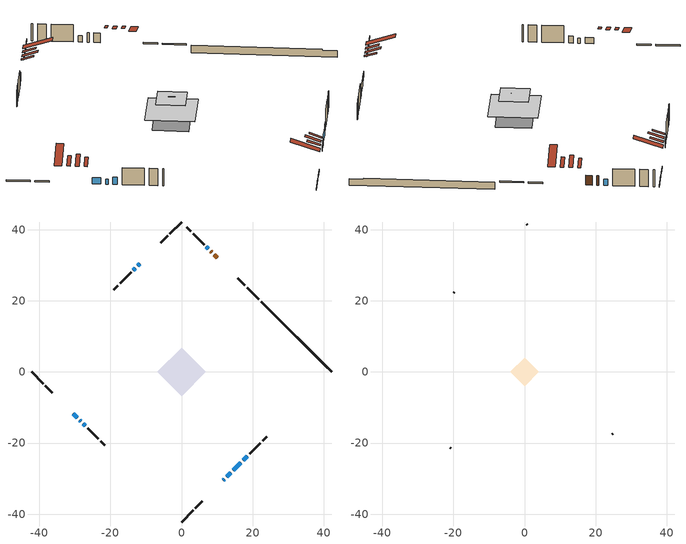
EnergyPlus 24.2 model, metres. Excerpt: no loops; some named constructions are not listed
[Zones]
conditioned space
 floor adiabatic (AdiabaticFloorConstruction): -6.77,0 0,6.77 6.77,0 0,-6.77 z1.53
 floor foundation (Slab1 construction): -4.96,0 0,4.96 4.96,0 0,-4.96 z-1.27
 wall outside (RimJoist1 construction): 0,-42.22 3.27,-38.95 / -42.22,0 -38.95,-3.27 / 0,42.22 -3.27,38.95 / 21.74,20.48 18.47,23.76 z0.31:0.61
 wall outside (RimJoist2 construction): 3.93,-38.3 5.88,-36.34 / -38.3,-3.93 -36.34,-5.88 / -3.93,38.3 -5.88,36.34 / 17.81,24.41 15.86,26.37 z0.31:0.61
 wall outside (AdiabaticWallConstruction 1): 10.01,32.21 9.15,33.07 / 8.5,33.73 8.24,33.99 z0.31:2.34
 wall outside (AdiabaticWallConstruction): 11.73,-30.49 12.09,-30.13 / -28.69,-13.54 -28.32,-13.9 z0.31:1.38; -30.49,-11.73 -29.34,-12.88 / 12.75,-29.48 13.9,-28.32 / 7.58,34.64 7.01,35.22 z0.31:1.63; 14.55,-27.67 16.71,-25.51 / 17.37,-24.86 18.52,-23.7 z0.31:1.83; -11.73,30.49 -12.31,29.92 / -27.67,-14.55 -27.09,-15.13 z0.31:1.84; -12.96,29.26 -13.54,28.68 z0.31:1.43
 wall outside (Wall1 construction): 19.17,-23.05 22.21,-20.01 / -26.44,-15.79 -23.4,-18.82 / -14.2,28.03 -17.23,24.99 / 6.35,35.87 3.32,38.91 z0.31:3.97
 wall outside (Wall2 construction): 22.87,-19.36 24.03,-18.19 / -22.74,-19.48 -21.58,-20.64 / -17.89,24.34 -19.05,23.17 / 2.66,39.56 1.49,40.73 z0.31:3.97
 wall foundation (FoundationWall1 construction): 22.4,19.83,-1.27 22.4,19.83,0.31 40.24,1.98,0.31 40.24,1.98,0.04 42.22,0,0.04 42.22,0,-1.27
 window (WindowConstruction 8): 11.73,-30.49 12.09,-30.13 z0.31:1.38
 window (WindowConstruction 5): -30.49,-11.73 -29.34,-12.88 z0.31:1.63
 window (WindowConstruction 6): 12.75,-29.48 13.9,-28.33 z0.31:1.63
 window (WindowConstruction 7): 7.58,34.64 7.01,35.22 z0.31:1.63
 window (WindowConstruction 9): -28.68,-13.54 -28.33,-13.9 z0.31:1.38
 window (WindowConstruction): 14.55,-27.67 16.71,-25.51 z0.31:1.83
 window (WindowConstruction 1): 17.37,-24.86 18.52,-23.71 z0.31:1.83
 window (WindowConstruction 2): -11.73,30.49 -12.31,29.92 z0.31:1.83
 window (WindowConstruction 3): -12.96,29.26 -13.54,28.68 z0.31:1.43
 window (WindowConstruction 4): -27.67,-14.55 -27.09,-15.13 z0.31:1.83
 door (Door): 10.01,32.21 9.15,33.07 z0.31:2.34
 door (Door 1): 8.5,33.73 8.24,33.98 z0.31:2.34
 ceiling adiabatic (AdiabaticFloorConstruction): 0,-6.77 6.77,0 0,6.77 -6.77,0 z1.53
 roof outside (Roof3 construction): 8.73,-33.49,3.97 6.91,-31.66,4.83 6.42,-32.14,4.83 8.25,-33.97,3.97; -33.49,-8.73,3.97 -31.66,-6.91,4.83 -32.14,-6.42,4.83 -33.97,-8.25,3.97; -8.73,33.49,3.97 -6.91,31.66,4.83 -6.42,32.14,4.83 -8.25,33.97,3.97; 13,29.22,3.97 11.18,27.39,4.83 11.66,26.91,4.83 13.49,28.74,3.97
 roof outside (Roof4 construction): 9.97,-32.25,3.97 7.78,-30.06,5 7.2,-30.64,5 9.39,-32.83,3.97; -32.25,-9.97,3.97 -30.06,-7.78,5 -30.64,-7.2,5 -32.83,-9.39,3.97; -9.97,32.25,3.97 -7.78,30.06,5 -7.2,30.64,5 -9.39,32.83,3.97; 11.77,30.45,3.97 9.58,28.26,5 10.16,27.68,5 12.35,29.88,3.97
 roof outside (Roof5 construction): 11.07,-31.15,3.97 9.38,-29.45,4.77 8.93,-29.9,4.77 10.63,-31.6,3.97; -31.15,-11.07,3.97 -29.45,-9.38,4.77 -29.9,-8.93,4.77 -31.6,-10.63,3.97; -11.07,31.15,3.97 -9.38,29.45,4.77 -8.93,29.9,4.77 -10.63,31.6,3.97; 10.67,31.56,3.97 8.97,29.86,4.77 9.41,29.41,4.77 11.11,31.11,3.97
attic - vented
 floor to conditioned space (Floor1 construction Reversed): -4,0 0,4 4,0 0,-4 z3.97
 floor to conditioned space (Floor2 construction Reversed): -0.96,0 0,0.96 0.96,0 0,-0.96 z3.97
 wall outside (Wall3 construction): 24.69,-17.54 24.87,-17.36 / -20.92,-21.3 -20.74,-21.48 / -19.71,22.51 -19.89,22.34 / 0.84,41.39 0.66,41.57 z0.31:3.97
 roof outside (Roof1 construction): 7.6,-34.63,3.97 3.59,-30.62,5.86 2.54,-31.68,5.86 6.54,-35.68,3.97; -34.63,-7.6,3.97 -30.62,-3.59,5.86 -31.68,-2.54,5.86 -35.68,-6.54,3.97; -7.6,34.63,3.97 -3.59,30.62,5.86 -2.54,31.68,5.86 -6.54,35.68,3.97; 14.14,28.08,3.97 10.14,24.07,5.86 11.19,23.02,5.86 15.2,27.02,3.97
[Material] Roughness=Rough; Thermal Absorptance=0.9
Name | Thickness {m} | Conductivity {W/m-K} | Density {kg/m3} | Specific Heat {J/kg-K} | Solar Absorptance | Visible Absorptance
ceiling loosefill ins | 0.254 | 0.0480833 | 16.02 | 1046.75 | 0.7 | 0.7
ceiling stud and cavity | 0.1397 | 0.232659 | 65.682 | 1177.47 | 0.7 | 0.7
ceiling stud and cavity 1 | 0.1397 | 0.0938901 | 65.682 | 1177.47 | 0.7 | 0.7
gypsum board | 0.0127 | 0.160291 | 801 | 837.4 | 0.6 | 0.6
[Construction]
Floor1 construction: ceiling loosefill ins, ceiling stud and cavity, gypsum board
Floor2 construction: ceiling stud and cavity 1, gypsum board
[EnergyManagementSystem:Program]
infil_program: Set p_m = 0.14; Set p_s = 0.22; Set s_m = 270; Set s_s = 370; Set z_m = 9.99744; Set z_s = 3.697583403973839; Set f_t = (((s_m/z_m)^p_m)*((z_s/s_s)^p_s)); Set Tdiff = tin_s-tout_s; Set dT = @Abs Tdiff; Set c = 0.0848; Set Cs = 0.083; Set Cw = 0.1517; Set n = 0.65; Set sft = (f_t*0.54); Set temp1 = ((c*Cw)*((sft*site_vw_s)^(2*n)))^2; Set Qinf = (((c*Cs*(dT^n))^2)+temp1)^0.5; Set Qinf = (@Max Qinf 0); Set mech_vent_house_fan_sensible_load_act = 0.0; Set mech_vent_house_fan_latent_load_act = 0.0; Set OASupInPb = out_pb_s; Set OASupInTemp = tout_s; Set OASupInW = out_wt_s; Set OASupRho = (@RhoAirFnPbTdbW OASupInPb OASupInTemp OASupInW); Set OASupCp = (@CpAirFnW OASupInW); Set OASupInEnth = (@HFnTdbW OASupInTemp OASupInW); Set ZoneTemp = tin_s; Set ZoneW = win_s; Set ZoneCp = (@CpAirFnW ZoneW); Set ZoneAirEnth = (@HFnTdbW ZoneTemp ZoneW); Set mech_vent_house_fan_cfis_act = 0.0; Set QWHV_cfis_sup = 0.0; Set QWHV_cfis_suppl_sup = 0.0; Set QWHV_cfis_suppl_exh = 0.0; Set Qrange = 0; Set Qrange = Qrange + 0.075 * mech_vent_range_fan_0_sch_s; Set Qbath = 0; Set Qbath = Qbath + 0.033 * mech_vent_bath_fan_0_sch_s; Set Qdryer = 0; Set Qdryer = Qdryer + 0.00308 * clothes_dryer_exhaust_0_sch_s; Set QWHV_sup = 0.0; Set QWHV_exh = 0.00125; Set Qsupply = QWHV_sup + QWHV_cfis_sup + QWHV_cfis_suppl_sup; Set Qexhaust = Qrange + Qbath + Qdryer + QWHV_exh + QWHV_cfis_suppl_exh; Set Qfan = (@Max Qexhaust Qsupply); Set Qducts = 0; If Qducts < 0; Set Qsupply = Qsupply - Qducts; Else; Set Qexhaust = Qexhaust + Qducts; EndIf; Set Qfan_with_ducts = (@Max Qexhaust Qsupply); Set Qimb = (@Abs (Qsupply - Qexhaust)); If Qinf + Qimb > 0; Set Qtot = Qfan_with_ducts + (Qinf^2) / (Qinf + Qimb); Else; Set Qtot = Qfan_with_ducts; EndIf; Set Qinf_adj = Qtot - Qfan; Set infil_flow_act = Qinf_adj; Set infil_program_Qinf = Qinf_adj; Set infil_program_Qfan = Qfan; Set Qload = Qfan; Set Effectiveness_Sens = 0.0; Set Effectiveness_Lat = 0.0; Set Fan_MFR = Qload * OASupRho; Set ZoneInEnth = OASupInEnth; Set ZoneInTemp = OASupInTemp; Set FanTotalToCond = Fan_MFR * (ZoneInEnth - ZoneAirEnth); Set FanSensToCond = Fan_MFR * ZoneCp * (ZoneInTemp - ZoneTemp); Set FanLatToCond = FanTotalToCond - FanSensToCond; Set mech_vent_house_fan_sensible_load_act = mech_vent_house_fan_sensible_load_act + FanSensToCond; Set mech_vent_house_fan_latent_load_act = mech_vent_house_fan_latent_load_act + FanLatToCond
water_heater_EC_adj: If WarmupFlag == 0; Set dhw_e_cons = water_heater_energy + water_heater_on_cycle_parasitic + water_heater_off_cycle_parasitic; Set water_heater_ec_adj_act = 0.0 * dhw_e_cons / 1; EndIf
[EnergyManagementSystem:ProgramCallingManager]
component_loads_program_calling_manager: EndOfZoneTimestepAfterZoneReporting; component_loads_program
fridge_schedule_program_calling_manager: BeginZoneTimestepAfterInitHeatBalance; fridge_schedule_program
furnace_supply_fan_disaggregate_program_calling_manager: EndOfSystemTimestepBeforeHVACReporting; furnace_supply_fan_disaggregate_program
infil_program_calling_manager: BeginZoneTimestepAfterInitHeatBalance; infil_program
natural_vent_program_calling_manager: BeginZoneTimestepAfterInitHeatBalance; natural_vent_program
total_airflows_program_calling_manager: EndOfZoneTimestepAfterZoneReporting; total_airflows_program
total_loads_program_calling_manager: EndOfZoneTimestepAfterZoneReporting; total_loads_program
unmet_hours_program_calling_manager: EndOfZoneTimestepBeforeZoneReporting; unmet_hours_program
water_heater_EC_adj_ProgramManager: EndOfSystemTimestepBeforeHVACReporting; water_heater_EC_adj
[EnergyManagementSystem:OutputVariable] Type of Data in Variable=Summed
Name | EMS Variable | Update Frequency | EMS Program or Subroutine | Units
furnace supply fan disaggregate htg primary | furnace_supply_fan_primary_htg | SystemTimestep | furnace_supply_fan_disaggregate_program | J
loads_htg_tot_peakload_outvar; loads_htg_tot_annual_outvar; Energy Management System Output Variable 1; Energy Management System Output Variable 45 | loads_htg_tot | ZoneTimestep | total_loads_program | J
loads_clg_tot_peakload_outvar; loads_clg_tot_annual_outvar; Energy Management System Output Variable 2; Energy Management System Output Variable 46 | loads_clg_tot | ZoneTimestep | total_loads_program | J
htg_unmet_hours_annual_outvar; Energy Management System Output Variable 3 | htg_unmet_hours | ZoneTimestep | unmet_hours_program | hr
clg_unmet_hours_annual_outvar; Energy Management System Output Variable 4 | clg_unmet_hours | ZoneTimestep | unmet_hours_program | hr
loads_htg_roofs_annual_outvar; Energy Management System Output Variable 5 | loads_htg_roofs | ZoneTimestep | component_loads_program | J
loads_htg_ceilings_annual_outvar; Energy Management System Output Variable 6 | loads_htg_ceilings | ZoneTimestep | component_loads_program | J
loads_htg_walls_annual_outvar; Energy Management System Output Variable 7 | loads_htg_walls | ZoneTimestep | component_loads_program | J
loads_htg_rim_joists_annual_outvar; Energy Management System Output Variable 8 | loads_htg_rim_joists | ZoneTimestep | component_loads_program | J
loads_htg_foundation_walls_annual_outvar; Energy Management System Output Variable 9 | loads_htg_foundation_walls | ZoneTimestep | component_loads_program | J
loads_htg_doors_annual_outvar; Energy Management System Output Variable 10 | loads_htg_doors | ZoneTimestep | component_loads_program | J
loads_htg_windows_conduction_annual_outvar; Energy Management System Output Variable 11 | loads_htg_windows_conduction | ZoneTimestep | component_loads_program | J
loads_htg_windows_solar_annual_outvar; Energy Management System Output Variable 12 | loads_htg_windows_solar | ZoneTimestep | component_loads_program | J
loads_htg_skylights_conduction_annual_outvar; Energy Management System Output Variable 13 | loads_htg_skylights_conduction | ZoneTimestep | component_loads_program | J
loads_htg_skylights_solar_annual_outvar; Energy Management System Output Variable 14 | loads_htg_skylights_solar | ZoneTimestep | component_loads_program | J
loads_htg_floors_annual_outvar; Energy Management System Output Variable 15 | loads_htg_floors | ZoneTimestep | component_loads_program | J
loads_htg_slabs_annual_outvar; Energy Management System Output Variable 16 | loads_htg_slabs | ZoneTimestep | component_loads_program | J
loads_htg_internal_mass_annual_outvar; Energy Management System Output Variable 17 | loads_htg_internal_mass | ZoneTimestep | component_loads_program | J
loads_htg_infil_annual_outvar; Energy Management System Output Variable 18 | loads_htg_infil | ZoneTimestep | component_loads_program | J
loads_htg_natvent_annual_outvar; Energy Management System Output Variable 19 | loads_htg_natvent | ZoneTimestep | component_loads_program | J
loads_htg_mechvent_annual_outvar; Energy Management System Output Variable 20 | loads_htg_mechvent | ZoneTimestep | component_loads_program | J
loads_htg_whf_annual_outvar; Energy Management System Output Variable 21 | loads_htg_whf | ZoneTimestep | component_loads_program | J
loads_htg_ducts_annual_outvar; Energy Management System Output Variable 22 | loads_htg_ducts | ZoneTimestep | component_loads_program | J
loads_htg_intgains_annual_outvar; Energy Management System Output Variable 23 | loads_htg_intgains | ZoneTimestep | component_loads_program | J
loads_htg_lighting_annual_outvar; Energy Management System Output Variable 24 | loads_htg_lighting | ZoneTimestep | component_loads_program | J
loads_clg_roofs_annual_outvar; Energy Management System Output Variable 25 | loads_clg_roofs | ZoneTimestep | component_loads_program | J
loads_clg_ceilings_annual_outvar; Energy Management System Output Variable 26 | loads_clg_ceilings | ZoneTimestep | component_loads_program | J
loads_clg_walls_annual_outvar; Energy Management System Output Variable 27 | loads_clg_walls | ZoneTimestep | component_loads_program | J
loads_clg_rim_joists_annual_outvar; Energy Management System Output Variable 28 | loads_clg_rim_joists | ZoneTimestep | component_loads_program | J
loads_clg_foundation_walls_annual_outvar; Energy Management System Output Variable 29 | loads_clg_foundation_walls | ZoneTimestep | component_loads_program | J
loads_clg_doors_annual_outvar; Energy Management System Output Variable 30 | loads_clg_doors | ZoneTimestep | component_loads_program | J
loads_clg_windows_conduction_annual_outvar; Energy Management System Output Variable 31 | loads_clg_windows_conduction | ZoneTimestep | component_loads_program | J
loads_clg_windows_solar_annual_outvar; Energy Management System Output Variable 32 | loads_clg_windows_solar | ZoneTimestep | component_loads_program | J
loads_clg_skylights_conduction_annual_outvar; Energy Management System Output Variable 33 | loads_clg_skylights_conduction | ZoneTimestep | component_loads_program | J
loads_clg_skylights_solar_annual_outvar; Energy Management System Output Variable 34 | loads_clg_skylights_solar | ZoneTimestep | component_loads_program | J
loads_clg_floors_annual_outvar; Energy Management System Output Variable 35 | loads_clg_floors | ZoneTimestep | component_loads_program | J
loads_clg_slabs_annual_outvar; Energy Management System Output Variable 36 | loads_clg_slabs | ZoneTimestep | component_loads_program | J
loads_clg_internal_mass_annual_outvar; Energy Management System Output Variable 37 | loads_clg_internal_mass | ZoneTimestep | component_loads_program | J
loads_clg_infil_annual_outvar; Energy Management System Output Variable 38 | loads_clg_infil | ZoneTimestep | component_loads_program | J
loads_clg_natvent_annual_outvar; Energy Management System Output Variable 39 | loads_clg_natvent | ZoneTimestep | component_loads_program | J
loads_clg_mechvent_annual_outvar; Energy Management System Output Variable 40 | loads_clg_mechvent | ZoneTimestep | component_loads_program | J
loads_clg_whf_annual_outvar; Energy Management System Output Variable 41 | loads_clg_whf | ZoneTimestep | component_loads_program | J
loads_clg_ducts_annual_outvar; Energy Management System Output Variable 42 | loads_clg_ducts | ZoneTimestep | component_loads_program | J
loads_clg_intgains_annual_outvar; Energy Management System Output Variable 43 | loads_clg_intgains | ZoneTimestep | component_loads_program | J
loads_clg_lighting_annual_outvar; Energy Management System Output Variable 44 | loads_clg_lighting | ZoneTimestep | component_loads_program | J
[Schedule:Day:Interval]
interior lighting schedule day: No, 01:00, 0.108182, 04:00, 0.0901515, 05:00, 0.0991667, 06:00, 0.162273, 07:00, 0.270455, 08:00, 0.342576, 10:00, 0.369621, 11:00, 0.351591, 12:00, 0.333561, 13:00, 0.324545, 14:00, 0.31553, 15:00, 0.333561, 16:00, 0.369621, 17:00, 0.450758, 18:00, 0.585985, 19:00, 0.775303, 20:00, 0.955606, 21:00, 0.991667, 22:00, 0.712197, 23:00, 0.360606, 24:00, 0.162273
interior lighting schedule day 1: No, 01:00, 0.100909, 04:00, 0.0840909, 05:00, 0.0925, 06:00, 0.151364, 07:00, 0.252273, 08:00, 0.319545, 10:00, 0.344773, 11:00, 0.327955, 12:00, 0.311136, 13:00, 0.302727, 14:00, 0.294318, 15:00, 0.311136, 16:00, 0.344773, 17:00, 0.420455, 18:00, 0.546591, 19:00, 0.723182, 20:00, 0.891364, 21:00, 0.925, 22:00, 0.664318, 23:00, 0.336364, 24:00, 0.151364
interior lighting schedule day 2: No, 01:00, 0.0927273, 04:00, 0.0772727, 05:00, 0.085, 06:00, 0.139091, 07:00, 0.231818, 08:00, 0.293636, 10:00, 0.316818, 11:00, 0.301364, 12:00, 0.285909, 13:00, 0.278182, 14:00, 0.270455, 15:00, 0.285909, 16:00, 0.316818, 17:00, 0.386364, 18:00, 0.502273, 19:00, 0.664545, 20:00, 0.819091, 21:00, 0.85, 22:00, 0.610455, 23:00, 0.309091, 24:00, 0.139091
interior lighting schedule day 3: No, 01:00, 0.0845455, 04:00, 0.0704545, 05:00, 0.0775, 06:00, 0.126818, 07:00, 0.211364, 08:00, 0.267727, 10:00, 0.288864, 11:00, 0.274773, 12:00, 0.260682, 13:00, 0.253636, 14:00, 0.246591, 15:00, 0.260682, 16:00, 0.288864, 17:00, 0.352273, 18:00, 0.457955, 19:00, 0.605909, 20:00, 0.746818, 21:00, 0.775, 22:00, 0.556591, 23:00, 0.281818, 24:00, 0.126818
interior lighting schedule day 4: No, 01:00, 0.0763636, 04:00, 0.0636364, 05:00, 0.07, 06:00, 0.114545, 07:00, 0.190909, 08:00, 0.241818, 10:00, 0.260909, 11:00, 0.248182, 12:00, 0.235455, 13:00, 0.229091, 14:00, 0.222727, 15:00, 0.235455, 16:00, 0.260909, 17:00, 0.318182, 18:00, 0.413636, 19:00, 0.547273, 20:00, 0.674545, 21:00, 0.7, 22:00, 0.502727, 23:00, 0.254545, 24:00, 0.114545
interior lighting schedule day 5: No, 01:00, 0.0727273, 04:00, 0.0606061, 05:00, 0.0666667, 06:00, 0.109091, 07:00, 0.181818, 08:00, 0.230303, 10:00, 0.248485, 11:00, 0.236364, 12:00, 0.224242, 13:00, 0.218182, 14:00, 0.212121, 15:00, 0.224242, 16:00, 0.248485, 17:00, 0.30303, 18:00, 0.393939, 19:00, 0.521212, 20:00, 0.642424, 21:00, 0.666667, 22:00, 0.478788, 23:00, 0.242424, 24:00, 0.109091
interior lighting schedule day 6: No, 01:00, 0.0745455, 04:00, 0.0621212, 05:00, 0.0683333, 06:00, 0.111818, 07:00, 0.186364, 08:00, 0.236061, 10:00, 0.254697, 11:00, 0.242273, 12:00, 0.229848, 13:00, 0.223636, 14:00, 0.217424, 15:00, 0.229848, 16:00, 0.254697, 17:00, 0.310606, 18:00, 0.403788, 19:00, 0.534242, 20:00, 0.658485, 21:00, 0.683333, 22:00, 0.490758, 23:00, 0.248485, 24:00, 0.111818
interior lighting schedule day 7: No, 01:00, 0.08, 04:00, 0.0666667, 05:00, 0.0733333, 06:00, 0.12, 07:00, 0.2, 08:00, 0.253333, 10:00, 0.273333, 11:00, 0.26, 12:00, 0.246667, 13:00, 0.24, 14:00, 0.233333, 15:00, 0.246667, 16:00, 0.273333, 17:00, 0.333333, 18:00, 0.433333, 19:00, 0.573333, 20:00, 0.706667, 21:00, 0.733333, 22:00, 0.526667, 23:00, 0.266667, 24:00, 0.12
interior lighting schedule day 8: No, 01:00, 0.0890909, 04:00, 0.0742424, 05:00, 0.0816667, 06:00, 0.133636, 07:00, 0.222727, 08:00, 0.282121, 10:00, 0.304394, 11:00, 0.289545, 12:00, 0.274697, 13:00, 0.267273, 14:00, 0.259848, 15:00, 0.274697, 16:00, 0.304394, 17:00, 0.371212, 18:00, 0.482576, 19:00, 0.638485, 20:00, 0.78697, 21:00, 0.816667, 22:00, 0.586515, 23:00, 0.29697, 24:00, 0.133636
interior lighting schedule day 9: No, 01:00, 0.0972727, 04:00, 0.0810606, 05:00, 0.0891667, 06:00, 0.145909, 07:00, 0.243182, 08:00, 0.30803, 10:00, 0.332348, 11:00, 0.316136, 12:00, 0.299924, 13:00, 0.291818, 14:00, 0.283712, 15:00, 0.299924, 16:00, 0.332348, 17:00, 0.405303, 18:00, 0.526894, 19:00, 0.697121, 20:00, 0.859242, 21:00, 0.891667, 22:00, 0.640379, 23:00, 0.324242, 24:00, 0.145909
interior lighting schedule day 10: No, 01:00, 0.105455, 04:00, 0.0878788, 05:00, 0.0966667, 06:00, 0.158182, 07:00, 0.263636, 08:00, 0.333939, 10:00, 0.360303, 11:00, 0.342727, 12:00, 0.325152, 13:00, 0.316364, 14:00, 0.307576, 15:00, 0.325152, 16:00, 0.360303, 17:00, 0.439394, 18:00, 0.571212, 19:00, 0.755758, 20:00, 0.931515, 21:00, 0.966667, 22:00, 0.694242, 23:00, 0.351515, 24:00, 0.158182
interior lighting schedule day 11: No, 01:00, 0.109091, 04:00, 0.0909091, 05:00, 0.1, 06:00, 0.163636, 07:00, 0.272727, 08:00, 0.345455, 10:00, 0.372727, 11:00, 0.354545, 12:00, 0.336364, 13:00, 0.327273, 14:00, 0.318182, 15:00, 0.336364, 16:00, 0.372727, 17:00, 0.454545, 18:00, 0.590909, 19:00, 0.781818, 20:00, 0.963636, 21:00, 1, 22:00, 0.718182, 23:00, 0.363636, 24:00, 0.163636
interior lighting schedule default day; occupants schedule default day; clothes dryer schedule default day; cooking range schedule default day; mech vent bath fan 0 schedule default day; mech vent range fan 0 schedule default day; misc plug loads schedule default day; general water use schedule default day; clothes dryer exhaust 0 schedule default day; cooling season schedule day; cooling season schedule day 2; cooling season schedule default day; exterior lighting schedule default day; natural vent schedule default day: No, 24:00, 0
occupants schedule day: No, 05:00, 0.426829, 06:00, 0.719512, 07:00, 1, 08:00, 0.670732, 09:00, 0.329268, 14:00, 0.170732, 15:00, 0.231707, 16:00, 0.329268, 17:00, 0.5, 18:00, 0.670732, 19:00, 0.829268, 21:00, 1, 22:00, 0.853659, 23:00, 0.646341, 24:00, 0.426829
clothes dryer schedule day; clothes dryer exhaust 0 schedule day: No, 01:00, 0.123457, 02:00, 0.0740741, 03:00, 0.0493827, 04:00, 0.0246914, 05:00, 0.0493827, 06:00, 0.0740741, 07:00, 0.197531, 08:00, 0.395062, 09:00, 0.592593, 10:00, 0.839506, 11:00, 0.962963, 12:00, 1, 13:00, 0.91358, 14:00, 0.82716, 15:00, 0.716049, 16:00, 0.753086, 17:00, 0.679012, 18:00, 0.666667, 20:00, 0.62963, 21:00, 0.641975, 22:00, 0.666667, 23:00, 0.54321, 24:00, 0.296296
cooking range schedule day: No, 05:00, 0.0597015, 06:00, 0.11194, 07:00, 0.171642, 08:00, 0.291045, 11:00, 0.343284, 12:00, 0.402985, 13:00, 0.462687, 14:00, 0.343284, 15:00, 0.291045, 16:00, 0.402985, 17:00, 0.567164, 18:00, 1, 19:00, 0.850746, 20:00, 0.432836, 21:00, 0.291045, 22:00, 0.231343, 23:00, 0.171642, 24:00, 0.11194
mech vent bath fan 0 schedule day: No, 07:00, 0, 08:00, 1, 09:00, 0.2, 24:00, 0
mech vent range fan 0 schedule day: No, 18:00, 0, 19:00, 1, 20:00, 0.2, 24:00, 0
misc plug loads schedule day: No, 06:00, 0.705882, 07:00, 0.745098, 08:00, 0.803922, 15:00, 0.823529, 16:00, 0.862745, 17:00, 0.921569, 18:00, 0.980392, 19:00, 1, 20:00, 0.980392, 21:00, 0.941176, 22:00, 0.862745, 23:00, 0.784314, 24:00, 0.72549
general water use schedule day: No, 01:00, 0.315068, 03:00, 0.287671, 04:00, 0.342466, 05:00, 0.369863, 06:00, 0.520548, 07:00, 0.60274, 08:00, 0.534247, 10:00, 0.506849, 11:00, 0.465753, 14:00, 0.479452, 15:00, 0.534247, 16:00, 0.589041, 17:00, 0.69863, 18:00, 0.876712, 19:00, 0.890411, 20:00, 0.986301, 21:00, 1, 22:00, 0.863014, 23:00, 0.616438, 24:00, 0.465753
cooling season schedule day 1: No, 24:00, 1
exterior lighting schedule day: No, 01:00, 0.566667, 03:00, 0.524167, 05:00, 0.495833, 06:00, 0.5525, 07:00, 0.623333, 08:00, 0.580833, 09:00, 0.439167, 10:00, 0.354167, 12:00, 0.34, 13:00, 0.354167, 14:00, 0.396667, 15:00, 0.425, 16:00, 0.495833, 17:00, 0.623333, 18:00, 0.793333, 19:00, 0.906667, 20:00, 0.963333, 21:00, 0.991667, 22:00, 0.920833, 23:00, 0.793333, 24:00, 0.665833
exterior lighting schedule day 1: No, 01:00, 0.528571, 03:00, 0.488929, 05:00, 0.4625, 06:00, 0.515357, 07:00, 0.581429, 08:00, 0.541786, 09:00, 0.409643, 10:00, 0.330357, 12:00, 0.317143, 13:00, 0.330357, 14:00, 0.37, 15:00, 0.396429, 16:00, 0.4625, 17:00, 0.581429, 18:00, 0.74, 19:00, 0.845714, 20:00, 0.898571, 21:00, 0.925, 22:00, 0.858929, 23:00, 0.74, 24:00, 0.621071
exterior lighting schedule day 10: No, 01:00, 0.552381, 03:00, 0.510952, 05:00, 0.483333, 06:00, 0.538571, 07:00, 0.607619, 08:00, 0.56619, 09:00, 0.428095, 10:00, 0.345238, 12:00, 0.331429, 13:00, 0.345238, 14:00, 0.386667, 15:00, 0.414286, 16:00, 0.483333, 17:00, 0.607619, 18:00, 0.773333, 19:00, 0.88381, 20:00, 0.939048, 21:00, 0.966667, 22:00, 0.897619, 23:00, 0.773333, 24:00, 0.649048
exterior lighting schedule day 11: No, 01:00, 0.571429, 03:00, 0.528571, 05:00, 0.5, 06:00, 0.557143, 07:00, 0.628571, 08:00, 0.585714, 09:00, 0.442857, 10:00, 0.357143, 12:00, 0.342857, 13:00, 0.357143, 14:00, 0.4, 15:00, 0.428571, 16:00, 0.5, 17:00, 0.628571, 18:00, 0.8, 19:00, 0.914286, 20:00, 0.971429, 21:00, 1, 22:00, 0.928571, 23:00, 0.8, 24:00, 0.671429
exterior lighting schedule day 2: No, 01:00, 0.485714, 03:00, 0.449286, 05:00, 0.425, 06:00, 0.473571, 07:00, 0.534286, 08:00, 0.497857, 09:00, 0.376429, 10:00, 0.303571, 12:00, 0.291429, 13:00, 0.303571, 14:00, 0.34, 15:00, 0.364286, 16:00, 0.425, 17:00, 0.534286, 18:00, 0.68, 19:00, 0.777143, 20:00, 0.825714, 21:00, 0.85, 22:00, 0.789286, 23:00, 0.68, 24:00, 0.570714
exterior lighting schedule day 3: No, 01:00, 0.442857, 03:00, 0.409643, 05:00, 0.3875, 06:00, 0.431786, 07:00, 0.487143, 08:00, 0.453929, 09:00, 0.343214, 10:00, 0.276786, 12:00, 0.265714, 13:00, 0.276786, 14:00, 0.31, 15:00, 0.332143, 16:00, 0.3875, 17:00, 0.487143, 18:00, 0.62, 19:00, 0.708571, 20:00, 0.752857, 21:00, 0.775, 22:00, 0.719643, 23:00, 0.62, 24:00, 0.520357
exterior lighting schedule day 4: No, 01:00, 0.4, 03:00, 0.37, 05:00, 0.35, 06:00, 0.39, 07:00, 0.44, 08:00, 0.41, 09:00, 0.31, 10:00, 0.25, 12:00, 0.24, 13:00, 0.25, 14:00, 0.28, 15:00, 0.3, 16:00, 0.35, 17:00, 0.44, 18:00, 0.56, 19:00, 0.64, 20:00, 0.68, 21:00, 0.7, 22:00, 0.65, 23:00, 0.56, 24:00, 0.47
exterior lighting schedule day 5: No, 01:00, 0.380952, 03:00, 0.352381, 05:00, 0.333333, 06:00, 0.371429, 07:00, 0.419048, 08:00, 0.390476, 09:00, 0.295238, 10:00, 0.238095, 12:00, 0.228571, 13:00, 0.238095, 14:00, 0.266667, 15:00, 0.285714, 16:00, 0.333333, 17:00, 0.419048, 18:00, 0.533333, 19:00, 0.609524, 20:00, 0.647619, 21:00, 0.666667, 22:00, 0.619048, 23:00, 0.533333, 24:00, 0.447619
exterior lighting schedule day 6: No, 01:00, 0.390476, 03:00, 0.36119, 05:00, 0.341667, 06:00, 0.380714, 07:00, 0.429524, 08:00, 0.400238, 09:00, 0.302619, 10:00, 0.244048, 12:00, 0.234286, 13:00, 0.244048, 14:00, 0.273333, 15:00, 0.292857, 16:00, 0.341667, 17:00, 0.429524, 18:00, 0.546667, 19:00, 0.624762, 20:00, 0.66381, 21:00, 0.683333, 22:00, 0.634524, 23:00, 0.546667, 24:00, 0.45881
exterior lighting schedule day 7: No, 01:00, 0.419048, 03:00, 0.387619, 05:00, 0.366667, 06:00, 0.408571, 07:00, 0.460952, 08:00, 0.429524, 09:00, 0.324762, 10:00, 0.261905, 12:00, 0.251429, 13:00, 0.261905, 14:00, 0.293333, 15:00, 0.314286, 16:00, 0.366667, 17:00, 0.460952, 18:00, 0.586667, 19:00, 0.670476, 20:00, 0.712381, 21:00, 0.733333, 22:00, 0.680952, 23:00, 0.586667, 24:00, 0.492381
exterior lighting schedule day 8: No, 01:00, 0.466667, 03:00, 0.431667, 05:00, 0.408333, 06:00, 0.455, 07:00, 0.513333, 08:00, 0.478333, 09:00, 0.361667, 10:00, 0.291667, 12:00, 0.28, 13:00, 0.291667, 14:00, 0.326667, 15:00, 0.35, 16:00, 0.408333, 17:00, 0.513333, 18:00, 0.653333, 19:00, 0.746667, 20:00, 0.793333, 21:00, 0.816667, 22:00, 0.758333, 23:00, 0.653333, 24:00, 0.548333
exterior lighting schedule day 9: No, 01:00, 0.509524, 03:00, 0.47131, 05:00, 0.445833, 06:00, 0.496786, 07:00, 0.560476, 08:00, 0.522262, 09:00, 0.394881, 10:00, 0.318452, 12:00, 0.305714, 13:00, 0.318452, 14:00, 0.356667, 15:00, 0.382143, 16:00, 0.445833, 17:00, 0.560476, 18:00, 0.713333, 19:00, 0.815238, 20:00, 0.86619, 21:00, 0.891667, 22:00, 0.827976, 23:00, 0.713333, 24:00, 0.59869
[Schedule:Week:Daily]
clothes dryer exhaust 0 schedule Week Rule - Jan1-Dec31: clothes dryer exhaust 0 schedule day, clothes dryer exhaust 0 schedule day, clothes dryer exhaust 0 schedule day, clothes dryer exhaust 0 schedule day, clothes dryer exhaust 0 schedule day, clothes dryer exhaust 0 schedule day, clothes dryer exhaust 0 schedule day, clothes dryer exhaust 0 schedule default day, clothes dryer exhaust 0 schedule default day, clothes dryer exhaust 0 schedule default day, clothes dryer exhaust 0 schedule default day, clothes dryer exhaust 0 schedule default day
cooling season schedule Week Rule - Jan1-May26: cooling season schedule day, cooling season schedule day, cooling season schedule day, cooling season schedule day, cooling season schedule day, cooling season schedule day, cooling season schedule day, cooling season schedule default day, cooling season schedule default day, cooling season schedule default day, cooling season schedule default day, cooling season schedule default day
cooling season schedule Week Rule - May27-Jun2: cooling season schedule day, cooling season schedule day, cooling season schedule day, cooling season schedule day, cooling season schedule day, cooling season schedule day 1, cooling season schedule day 1, cooling season schedule default day, cooling season schedule default day, cooling season schedule default day, cooling season schedule default day, cooling season schedule default day
cooling season schedule Week Rule - Jun3-Aug25: cooling season schedule day 1, cooling season schedule day 1, cooling season schedule day 1, cooling season schedule day 1, cooling season schedule day 1, cooling season schedule day 1, cooling season schedule day 1, cooling season schedule default day, cooling season schedule default day, cooling season schedule default day, cooling season schedule default day, cooling season schedule default day
cooling season schedule Week Rule - Aug26-Sep1: cooling season schedule day 1, cooling season schedule day 1, cooling season schedule day 1, cooling season schedule day 1, cooling season schedule day 1, cooling season schedule day 1, cooling season schedule day 2, cooling season schedule default day, cooling season schedule default day, cooling season schedule default day, cooling season schedule default day, cooling season schedule default day
cooling season schedule Week Rule - Sep2-Dec31: cooling season schedule day 2, cooling season schedule day 2, cooling season schedule day 2, cooling season schedule day 2, cooling season schedule day 2, cooling season schedule day 2, cooling season schedule day 2, cooling season schedule default day, cooling season schedule default day, cooling season schedule default day, cooling season schedule default day, cooling season schedule default day
exterior lighting schedule Week Rule - Aug5-Aug25: exterior lighting schedule day 7, exterior lighting schedule day 7, exterior lighting schedule day 7, exterior lighting schedule day 7, exterior lighting schedule day 7, exterior lighting schedule day 7, exterior lighting schedule day 7, exterior lighting schedule default day, exterior lighting schedule default day, exterior lighting schedule default day, exterior lighting schedule default day, exterior lighting schedule default day
exterior lighting schedule Week Rule - Aug26-Sep1: exterior lighting schedule day 7, exterior lighting schedule day 7, exterior lighting schedule day 7, exterior lighting schedule day 7, exterior lighting schedule day 7, exterior lighting schedule day 7, exterior lighting schedule day 8, exterior lighting schedule default day, exterior lighting schedule default day, exterior lighting schedule default day, exterior lighting schedule default day, exterior lighting schedule default day
exterior lighting schedule Week Rule - Sep2-Sep29: exterior lighting schedule day 8, exterior lighting schedule day 8, exterior lighting schedule day 8, exterior lighting schedule day 8, exterior lighting schedule day 8, exterior lighting schedule day 8, exterior lighting schedule day 8, exterior lighting schedule default day, exterior lighting schedule default day, exterior lighting schedule default day, exterior lighting schedule default day, exterior lighting schedule default day
exterior lighting schedule Week Rule - Sep30-Oct6: exterior lighting schedule day 8, exterior lighting schedule day 9, exterior lighting schedule day 9, exterior lighting schedule day 9, exterior lighting schedule day 9, exterior lighting schedule day 9, exterior lighting schedule day 9, exterior lighting schedule default day, exterior lighting schedule default day, exterior lighting schedule default day, exterior lighting schedule default day, exterior lighting schedule default day
exterior lighting schedule Week Rule - Oct7-Oct27: exterior lighting schedule day 9, exterior lighting schedule day 9, exterior lighting schedule day 9, exterior lighting schedule day 9, exterior lighting schedule day 9, exterior lighting schedule day 9, exterior lighting schedule day 9, exterior lighting schedule default day, exterior lighting schedule default day, exterior lighting schedule default day, exterior lighting schedule default day, exterior lighting schedule default day
exterior lighting schedule Week Rule - Oct28-Nov3: exterior lighting schedule day 9, exterior lighting schedule day 9, exterior lighting schedule day 9, exterior lighting schedule day 9, exterior lighting schedule day 10, exterior lighting schedule day 10, exterior lighting schedule day 10, exterior lighting schedule default day, exterior lighting schedule default day, exterior lighting schedule default day, exterior lighting schedule default day, exterior lighting schedule default day
exterior lighting schedule Week Rule - Nov4-Nov24: exterior lighting schedule day 10, exterior lighting schedule day 10, exterior lighting schedule day 10, exterior lighting schedule day 10, exterior lighting schedule day 10, exterior lighting schedule day 10, exterior lighting schedule day 10, exterior lighting schedule default day, exterior lighting schedule default day, exterior lighting schedule default day, exterior lighting schedule default day, exterior lighting schedule default day
exterior lighting schedule Week Rule - Nov25-Dec1: exterior lighting schedule day 10, exterior lighting schedule day 10, exterior lighting schedule day 10, exterior lighting schedule day 10, exterior lighting schedule day 10, exterior lighting schedule day 10, exterior lighting schedule day 11, exterior lighting schedule default day, exterior lighting schedule default day, exterior lighting schedule default day, exterior lighting schedule default day, exterior lighting schedule default day
exterior lighting schedule Week Rule - Dec2-Dec31: exterior lighting schedule day 11, exterior lighting schedule day 11, exterior lighting schedule day 11, exterior lighting schedule day 11, exterior lighting schedule day 11, exterior lighting schedule day 11, exterior lighting schedule day 11, exterior lighting schedule default day, exterior lighting schedule default day, exterior lighting schedule default day, exterior lighting schedule default day, exterior lighting schedule default day
natural vent schedule Week Rule - Jan1-Dec31: natural vent schedule default day, natural vent schedule default day, natural vent schedule default day, natural vent schedule default day, natural vent schedule default day, natural vent schedule default day, natural vent schedule default day, natural vent schedule default day, natural vent schedule default day, natural vent schedule default day, natural vent schedule default day, natural vent schedule default day
[Schedule:Year]
clothes dryer exhaust 0 schedule: clothes dryer exhaust 0 schedule Week Rule - Jan1-Dec31, 1, 1, 12, 31
cooling season schedule: cooling season schedule Week Rule - Jan1-May26, 1, 1, 5, 26, cooling season schedule Week Rule - May27-Jun2, 5, 27, 6, 2, cooling season schedule Week Rule - Jun3-Aug25, 6, 3, 8, 25, cooling season schedule Week Rule - Aug26-Sep1, 8, 26, 9, 1, cooling season schedule Week Rule - Sep2-Dec31, 9, 2, 12, 31
natural vent schedule: natural vent schedule Week Rule - Jan1-Dec31, 1, 1, 12, 31
